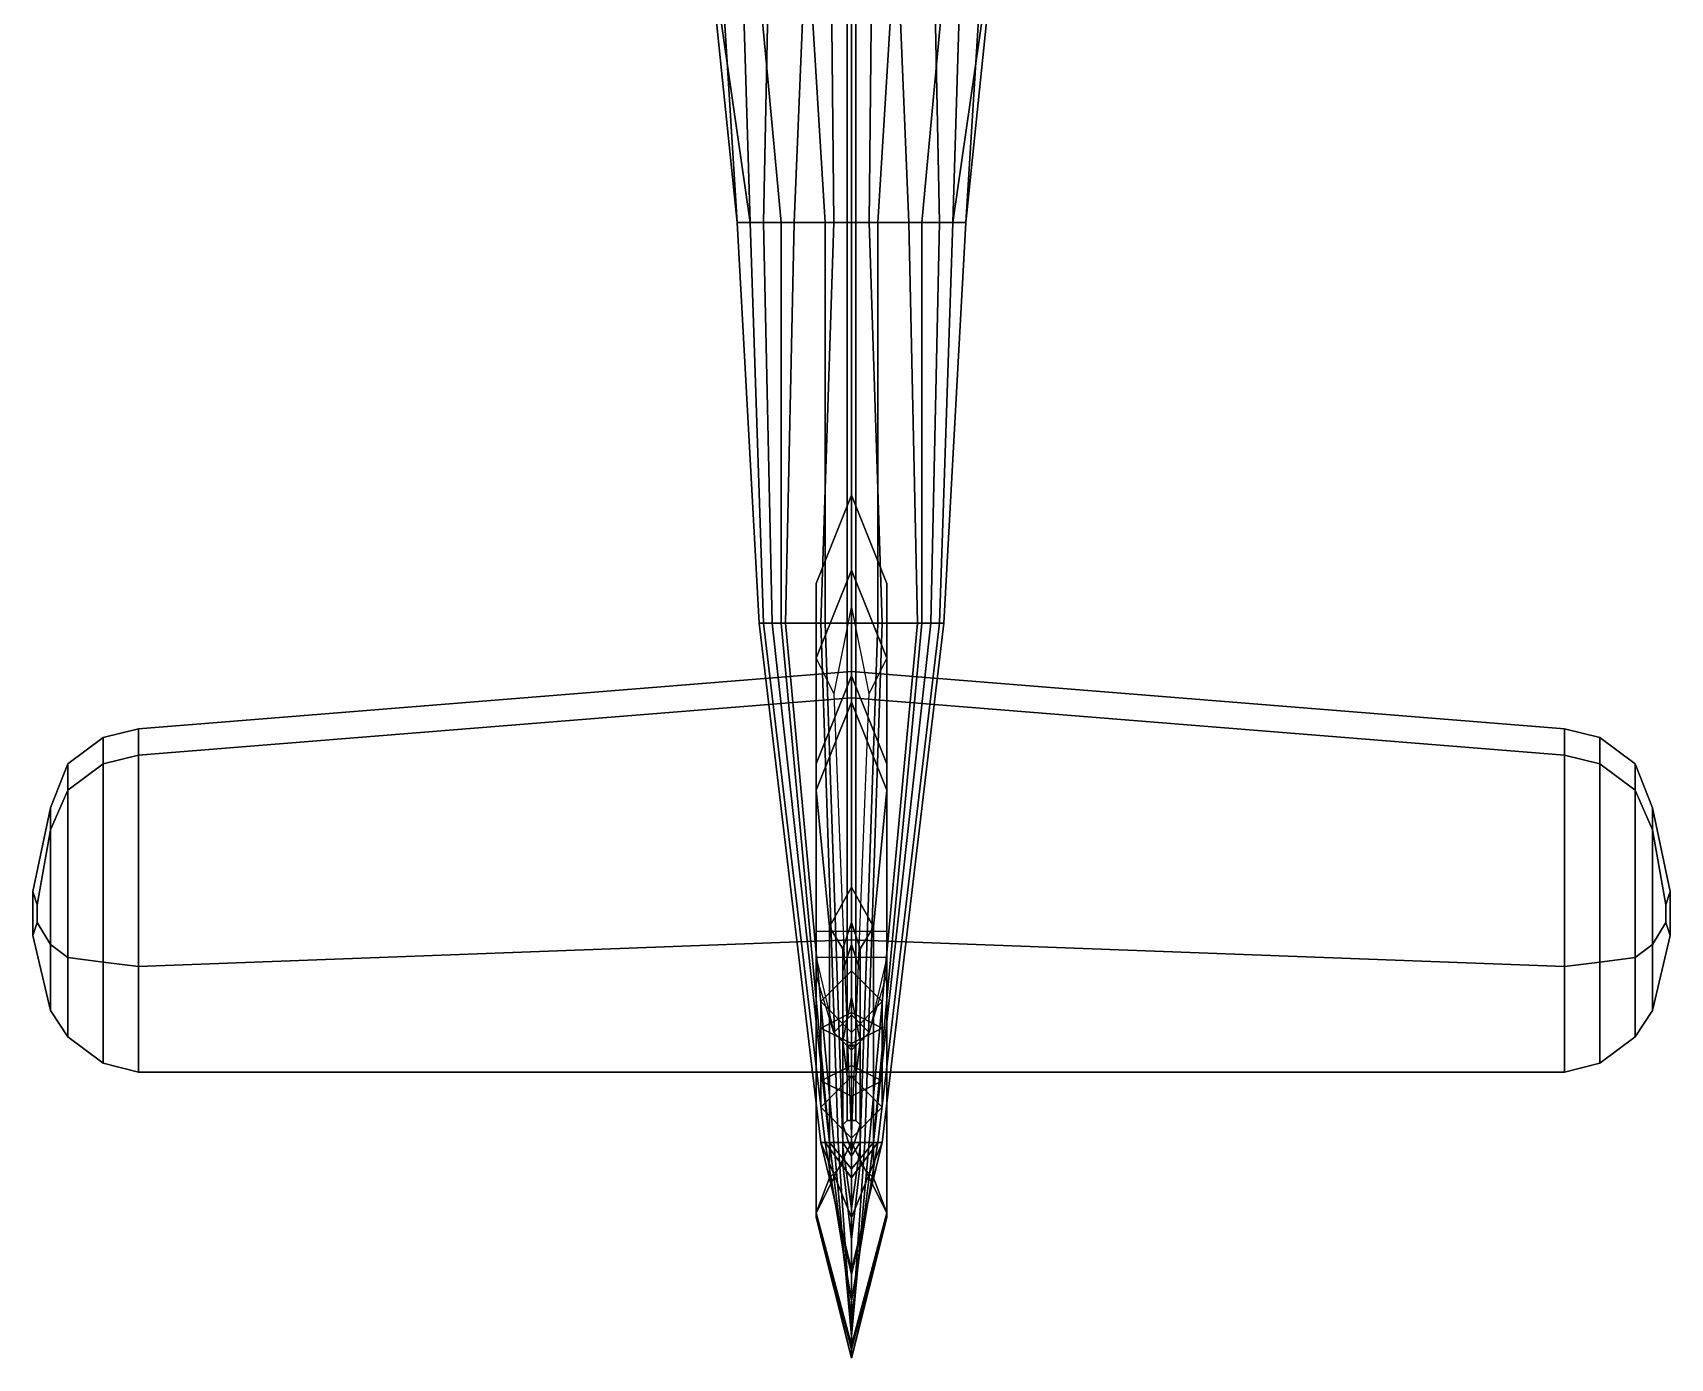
# Model space of a CAD drawing. Header units: millimetres. Extents: x -5.3 to 7, y -4.4 to 4.4.
# Drawn here: x -1.86 to 1.86, y -4.44 to -1.429 of the extents above; entities that cross this region are included whole.
import ezdxf

# ---------------------------------------------------------------- set-up
doc = ezdxf.new("R2010")
doc.units = ezdxf.units.MM
for name, color, linetype in [('shassis', 3, 'Continuous'), ('wheels', 2, 'Continuous'), ('wing1', 1, 'Continuous'), ('wing2', 5, 'Continuous')]:
    doc.layers.add(name, color=color, linetype=linetype)

msp = doc.modelspace()

# ---------------------------------------------------------------- linework, layer by layer
for points in [[(0, 0.7894, 2.9688), (-0.01, 0.7876, 2.959), (-0.01, -3.7298, 3.7718), (0, -3.7281, 3.7816)], [(-0.01, 0.7876, 2.959), (0, 0.7858, 2.9491), (0, -3.7316, 3.7619), (-0.01, -3.7298, 3.7718)], [(0.01, 0.7876, 2.959), (0, 0.7894, 2.9688), (0, -3.7281, 3.7816), (0.01, -3.7298, 3.7718)], [(0, 0.7858, 2.9491), (0.01, 0.7876, 2.959), (0.01, -3.7298, 3.7718), (0, -3.7316, 3.7619)], [(-0.37, -0.89, 1.7), (-0.25, -0.89, 1.62), (-0.16, -1.86, 1.71), (-0.23, -1.86, 1.76)], [(-0.36, -0.89, 1.97), (-0.37, -0.89, 1.7), (-0.23, -1.86, 1.76), (-0.26, -1.86, 1.82)], [(-0.32, -0.89, 2.28), (-0.36, -0.89, 1.97), (-0.26, -1.86, 1.82), (-0.26, -1.86, 2.06)], [(-0.26, -0.89, 2.47), (-0.32, -0.89, 2.28), (-0.26, -1.86, 2.06), (-0.23, -1.86, 2.32)], [(-0.18, -0.89, 2.64), (-0.26, -0.89, 2.47), (-0.23, -1.86, 2.32), (-0.2, -1.86, 2.42)], [(-0.25, -0.89, 1.62), (-0.12, -0.89, 1.57), (-0.06, -1.86, 1.68), (-0.16, -1.86, 1.71)], [(-0.09, -0.89, 2.74), (-0.18, -0.89, 2.64), (-0.2, -1.86, 2.42), (-0.13, -1.86, 2.56)], [(-0.05, -0.89, 2.77), (-0.09, -0.89, 2.74), (-0.13, -1.86, 2.56), (-0.04, -1.86, 2.62)], [(0, -1.86, 1.67), (-0.06, -1.86, 1.68), (-0.12, -0.89, 1.57), (0, -0.89, 1.56)], [(0.05, -0.89, 2.77), (-0.05, -0.89, 2.77), (-0.04, -1.86, 2.62), (0.04, -1.86, 2.62)], [(0, -0.89, 1.56), (0.12, -0.89, 1.57), (0.06, -1.86, 1.68), (0, -1.86, 1.67)], [(0.04, -1.86, 2.62), (0.13, -1.86, 2.56), (0.09, -0.89, 2.74), (0.05, -0.89, 2.77)], [(0.16, -1.86, 1.71), (0.06, -1.86, 1.68), (0.12, -0.89, 1.57), (0.25, -0.89, 1.62)], [(0.13, -1.86, 2.56), (0.2, -1.86, 2.42), (0.18, -0.89, 2.64), (0.09, -0.89, 2.74)], [(0.23, -1.86, 1.76), (0.16, -1.86, 1.71), (0.25, -0.89, 1.62), (0.37, -0.89, 1.7)], [(0.2, -1.86, 2.42), (0.23, -1.86, 2.32), (0.26, -0.89, 2.47), (0.18, -0.89, 2.64)], [(0.26, -1.86, 1.82), (0.23, -1.86, 1.76), (0.37, -0.89, 1.7), (0.36, -0.89, 1.97)], [(0.23, -1.86, 2.32), (0.26, -1.86, 2.06), (0.32, -0.89, 2.28), (0.26, -0.89, 2.47)], [(0.26, -1.86, 2.06), (0.26, -1.86, 1.82), (0.36, -0.89, 1.97), (0.32, -0.89, 2.28)], [(-0.23, -1.86, 2.32), (-0.26, -1.86, 2.06), (-0.21, -2.77, 2.15), (-0.2, -2.77, 2.38)], [(-0.26, -1.86, 2.06), (-0.26, -1.86, 1.82), (-0.21, -2.77, 1.91), (-0.21, -2.77, 2.15)], [(-0.26, -1.86, 1.82), (-0.23, -1.86, 1.76), (-0.2, -2.77, 1.88), (-0.21, -2.77, 1.91)], [(-0.23, -1.86, 1.76), (-0.16, -1.86, 1.71), (-0.16, -2.77, 1.82), (-0.2, -2.77, 1.88)], [(-0.2, -1.86, 2.42), (-0.23, -1.86, 2.32), (-0.2, -2.77, 2.38), (-0.18, -2.77, 2.44)], [(-0.13, -1.86, 2.56), (-0.2, -1.86, 2.42), (-0.18, -2.77, 2.44), (-0.15, -2.77, 2.52)], [(-0.16, -1.86, 1.71), (-0.06, -1.86, 1.68), (-0.06, -2.77, 1.79), (-0.16, -2.77, 1.82)], [(-0.04, -1.86, 2.62), (-0.13, -1.86, 2.56), (-0.15, -2.77, 2.52), (-0.07, -2.77, 2.58)], [(0, -1.86, 2.62), (-0.04, -1.86, 2.62), (-0.07, -2.77, 2.58), (0, -2.77, 2.59)], [(0, -2.77, 1.78), (-0.06, -2.77, 1.79), (-0.06, -1.86, 1.68), (0, -1.86, 1.67)], [(0.04, -1.86, 2.62), (0, -1.86, 2.62), (0, -2.77, 2.59), (0.07, -2.77, 2.58)], [(0.07, -2.77, 2.58), (0.15, -2.77, 2.52), (0.13, -1.86, 2.56), (0.04, -1.86, 2.62)], [(0, -1.86, 1.67), (0.06, -1.86, 1.68), (0.06, -2.77, 1.79), (0, -2.77, 1.78)], [(0.16, -2.77, 1.82), (0.06, -2.77, 1.79), (0.06, -1.86, 1.68), (0.16, -1.86, 1.71)], [(0.15, -2.77, 2.52), (0.18, -2.77, 2.44), (0.2, -1.86, 2.42), (0.13, -1.86, 2.56)], [(0.2, -2.77, 1.88), (0.16, -2.77, 1.82), (0.16, -1.86, 1.71), (0.23, -1.86, 1.76)], [(0.18, -2.77, 2.44), (0.2, -2.77, 2.38), (0.23, -1.86, 2.32), (0.2, -1.86, 2.42)], [(0.2, -2.77, 2.38), (0.21, -2.77, 2.15), (0.26, -1.86, 2.06), (0.23, -1.86, 2.32)], [(0.21, -2.77, 1.91), (0.2, -2.77, 1.88), (0.23, -1.86, 1.76), (0.26, -1.86, 1.82)], [(0.21, -2.77, 2.15), (0.21, -2.77, 1.91), (0.26, -1.86, 1.82), (0.26, -1.86, 2.06)], [(0, -2.48, 2.52), (0, -2.65, 2.38), (-0.08, -2.85, 2.38), (-0.08, -2.68, 2.52)], [(0, -2.89, 2.62), (0, -2.48, 2.52), (-0.08, -2.68, 2.52), (-0.08, -3.09, 2.62)], [(0.08, -2.68, 2.52), (0.08, -2.85, 2.38), (0, -2.65, 2.38), (0, -2.48, 2.52)], [(0.08, -3.09, 2.62), (0.08, -2.68, 2.52), (0, -2.48, 2.52), (0, -2.89, 2.62)], [(0, -2.65, 2.38), (0, -2.73, 2.28), (-0.04, -2.93, 2.28), (-0.08, -2.85, 2.38)], [(0.08, -2.85, 2.38), (0.04, -2.93, 2.28), (0, -2.73, 2.28), (0, -2.65, 2.38)], [(-0.08, -2.85, 2.38), (-0.08, -4.11, 2.38), (-0.08, -4.12, 2.52), (-0.08, -2.68, 2.52)], [(-0.08, -2.68, 2.52), (-0.08, -4.12, 2.52), (-0.08, -4.11, 2.62), (-0.08, -3.09, 2.62)], [(0.08, -4.12, 2.52), (0.08, -4.11, 2.38), (0.08, -2.85, 2.38), (0.08, -2.68, 2.52)], [(0.08, -4.11, 2.62), (0.08, -4.12, 2.52), (0.08, -2.68, 2.52), (0.08, -3.09, 2.62)], [(-0.2, -2.77, 2.38), (-0.21, -2.77, 2.15), (-0.07, -3.95, 2.09), (-0.06, -3.95, 2.14)], [(-0.21, -2.77, 2.15), (-0.21, -2.77, 1.91), (-0.07, -3.95, 2.04), (-0.07, -3.95, 2.09)], [(-0.21, -2.77, 1.91), (-0.2, -2.77, 1.88), (-0.06, -3.95, 2.01), (-0.07, -3.95, 2.04)], [(-0.2, -2.77, 1.88), (-0.16, -2.77, 1.82), (-0.05, -3.95, 2), (-0.06, -3.95, 2.01)], [(-0.18, -2.77, 2.44), (-0.2, -2.77, 2.38), (-0.06, -3.95, 2.14), (-0.05, -3.95, 2.19)], [(-0.15, -2.77, 2.52), (-0.18, -2.77, 2.44), (-0.05, -3.95, 2.19), (-0.04, -3.95, 2.23)], [(-0.16, -2.77, 1.82), (-0.06, -2.77, 1.79), (-0.02, -3.95, 1.99), (-0.05, -3.95, 2)], [(-0.07, -2.77, 2.58), (-0.15, -2.77, 2.52), (-0.04, -3.95, 2.23), (-0.03, -3.95, 2.24)], [(0, -2.77, 2.59), (-0.07, -2.77, 2.58), (-0.03, -3.95, 2.24), (0, -3.95, 2.28)], [(0, -3.95, 1.98), (-0.02, -3.95, 1.99), (-0.06, -2.77, 1.79), (0, -2.77, 1.78)], [(0, -2.77, 1.78), (0.06, -2.77, 1.79), (0.02, -3.95, 1.99), (0, -3.95, 1.98)], [(0, -3.95, 2.28), (0.03, -3.95, 2.24), (0.07, -2.77, 2.58), (0, -2.77, 2.59)], [(0.05, -3.95, 2), (0.02, -3.95, 1.99), (0.06, -2.77, 1.79), (0.16, -2.77, 1.82)], [(0.03, -3.95, 2.24), (0.04, -3.95, 2.23), (0.15, -2.77, 2.52), (0.07, -2.77, 2.58)], [(0.04, -3.95, 2.23), (0.05, -3.95, 2.19), (0.18, -2.77, 2.44), (0.15, -2.77, 2.52)], [(0.06, -3.95, 2.01), (0.05, -3.95, 2), (0.16, -2.77, 1.82), (0.2, -2.77, 1.88)], [(0.05, -3.95, 2.19), (0.06, -3.95, 2.14), (0.2, -2.77, 2.38), (0.18, -2.77, 2.44)], [(0.06, -3.95, 2.14), (0.07, -3.95, 2.09), (0.21, -2.77, 2.15), (0.2, -2.77, 2.38)], [(0.07, -3.95, 2.04), (0.06, -3.95, 2.01), (0.2, -2.77, 1.88), (0.21, -2.77, 1.91)], [(0.07, -3.95, 2.09), (0.07, -3.95, 2.04), (0.21, -2.77, 1.91), (0.21, -2.77, 2.15)], [(-0.04, -2.93, 2.28), (0, -3.95, 2.28), (-0.08, -4.11, 2.38), (-0.08, -2.85, 2.38)], [(0.08, -4.11, 2.38), (0, -3.95, 2.28), (0.04, -2.93, 2.28), (0.08, -2.85, 2.38)], [(0, -2.95, 2.67), (0, -2.89, 2.62), (-0.08, -3.09, 2.62), (-0.08, -3.15, 2.67)], [(0.08, -3.15, 2.67), (0.08, -3.09, 2.62), (0, -2.89, 2.62), (0, -2.95, 2.67)], [(0, -3.37, 3.3), (0, -2.95, 2.67), (-0.08, -3.15, 2.67), (-0.05, -3.46, 3.3)], [(0.05, -3.46, 3.3), (0.08, -3.15, 2.67), (0, -2.95, 2.67), (0, -3.37, 3.3)], [(-0.08, -3.09, 2.62), (-0.08, -4.11, 2.62), (-0.08, -4.11, 2.67), (-0.08, -3.15, 2.67)], [(0.08, -4.11, 2.67), (0.08, -4.11, 2.62), (0.08, -3.09, 2.62), (0.08, -3.15, 2.67)], [(-0.08, -3.15, 2.67), (-0.08, -4.11, 2.67), (-0.05, -4.03, 3.3), (-0.05, -3.46, 3.3)], [(0.05, -4.03, 3.3), (0.08, -4.11, 2.67), (0.08, -3.15, 2.67), (0.05, -3.46, 3.3)], [(0, -3.45, 3.43), (0, -3.37, 3.3), (-0.05, -3.46, 3.3), (-0.02, -3.51, 3.43)], [(0.02, -3.51, 3.43), (0.05, -3.46, 3.3), (0, -3.37, 3.3), (0, -3.45, 3.43)], [(0, -3.5, 3.5), (0, -3.45, 3.43), (-0.02, -3.51, 3.43), (-0.02, -3.56, 3.5)], [(0.02, -3.56, 3.5), (0.02, -3.51, 3.43), (0, -3.45, 3.43), (0, -3.5, 3.5)], [(-0.05, -3.46, 3.3), (-0.05, -4.03, 3.3), (-0.02, -4, 3.43), (-0.02, -3.51, 3.43)], [(0.02, -4, 3.43), (0.05, -4.03, 3.3), (0.05, -3.46, 3.3), (0.02, -3.51, 3.43)], [(0, -3.62, 3.57), (0, -3.5, 3.5), (-0.02, -3.56, 3.5), (-0.02, -3.72, 3.57)], [(-0.02, -3.51, 3.43), (-0.02, -4, 3.43), (-0.02, -3.96, 3.5), (-0.02, -3.56, 3.5)], [(0.02, -3.72, 3.57), (0.02, -3.56, 3.5), (0, -3.5, 3.5), (0, -3.62, 3.57)], [(0.02, -3.96, 3.5), (0.02, -4, 3.43), (0.02, -3.51, 3.43), (0.02, -3.56, 3.5)], [(-0.02, -3.56, 3.5), (-0.02, -3.96, 3.5), (-0.02, -3.91, 3.57), (-0.02, -3.72, 3.57)], [(0.02, -3.91, 3.57), (0.02, -3.96, 3.5), (0.02, -3.56, 3.5), (0.02, -3.72, 3.57)], [(0, -3.8, 3.59), (0, -3.62, 3.57), (-0.02, -3.72, 3.57), (-0.01, -3.8, 3.58)], [(0.01, -3.8, 3.58), (0.02, -3.72, 3.57), (0, -3.62, 3.57), (0, -3.8, 3.59)], [(-0.01, -3.71, 3.78), (-0.01, -3.74, 3.78), (-0.01, -3.79, 3.57), (-0.01, -3.66, 3.57)], [(0.01, -3.71, 3.78), (0.01, -3.74, 3.78), (0.01, -3.79, 3.57), (0.01, -3.66, 3.57)], [(-0.02, -3.72, 3.57), (-0.02, -3.91, 3.57), (-0.01, -3.9, 3.58), (-0.01, -3.8, 3.58)], [(-0.01, -3.7298, 3.7718), (0, -3.7316, 3.7619), (0.01, -3.7298, 3.7718), (0, -3.7281, 3.7816)], [(0.01, -3.9, 3.58), (0.02, -3.91, 3.57), (0.02, -3.72, 3.57), (0.01, -3.8, 3.58)], [(-0.01, -3.8, 3.58), (-0.01, -3.9, 3.58), (0, -3.9, 3.59), (0, -3.8, 3.59)], [(0, -3.8, 3.59), (0, -3.9, 3.59), (0.01, -3.9, 3.58), (0.01, -3.8, 3.58)], [(-0.01, -3.9, 3.58), (-0.02, -3.91, 3.57), (0, -3.97, 3.57), (0, -3.9, 3.59)], [(0, -3.9, 3.59), (0, -3.97, 3.57), (0.02, -3.91, 3.57), (0.01, -3.9, 3.58)], [(-0.02, -3.91, 3.57), (-0.02, -3.96, 3.5), (0, -4.1, 3.5), (0, -3.97, 3.57)], [(0, -3.97, 3.57), (0, -4.1, 3.5), (0.02, -3.96, 3.5), (0.02, -3.91, 3.57)], [(-0.08, -4.11, 2.38), (0, -3.95, 2.28), (0, -4.41, 2.28), (0, -4.44, 2.38)], [(-0.07, -3.95, 2.04), (-0.06, -3.95, 2.01), (0, -4.03, 2.01), (0, -4.12, 2.04)], [(-0.07, -3.95, 2.09), (-0.07, -3.95, 2.04), (0, -4.12, 2.04), (0, -4.24, 2.09)], [(-0.06, -3.95, 2.14), (-0.07, -3.95, 2.09), (0, -4.24, 2.09), (0, -4.31, 2.14)], [(-0.06, -3.95, 2.01), (-0.05, -3.95, 2), (0, -4.01, 2), (0, -4.03, 2.01)], [(-0.05, -3.95, 2.19), (-0.06, -3.95, 2.14), (0, -4.31, 2.14), (0, -4.35, 2.19)], [(-0.05, -3.95, 2), (-0.02, -3.95, 1.99), (0, -3.98, 1.99), (0, -4.01, 2)], [(-0.04, -3.95, 2.23), (-0.05, -3.95, 2.19), (0, -4.35, 2.19), (0, -4.39, 2.23)], [(-0.03, -3.95, 2.24), (-0.04, -3.95, 2.23), (0, -4.39, 2.23), (0, -4.39, 2.24)], [(0, -3.95, 2.28), (-0.03, -3.95, 2.24), (0, -4.39, 2.24), (0, -4.41, 2.28)], [(0, -3.96, 1.98), (0, -3.98, 1.99), (-0.02, -3.95, 1.99), (0, -3.95, 1.98)], [(-0.02, -3.96, 3.5), (-0.02, -4, 3.43), (0, -4.17, 3.43), (0, -4.1, 3.5)], [(0, -4.41, 2.28), (0, -4.39, 2.24), (0.03, -3.95, 2.24), (0, -3.95, 2.28)], [(0, -4.39, 2.24), (0, -4.39, 2.23), (0.04, -3.95, 2.23), (0.03, -3.95, 2.24)], [(0, -4.39, 2.23), (0, -4.35, 2.19), (0.05, -3.95, 2.19), (0.04, -3.95, 2.23)], [(0, -4.35, 2.19), (0, -4.31, 2.14), (0.06, -3.95, 2.14), (0.05, -3.95, 2.19)], [(0, -4.31, 2.14), (0, -4.24, 2.09), (0.07, -3.95, 2.09), (0.06, -3.95, 2.14)], [(0, -4.24, 2.09), (0, -4.12, 2.04), (0.07, -3.95, 2.04), (0.07, -3.95, 2.09)], [(0, -4.12, 2.04), (0, -4.03, 2.01), (0.06, -3.95, 2.01), (0.07, -3.95, 2.04)], [(0, -4.03, 2.01), (0, -4.01, 2), (0.05, -3.95, 2), (0.06, -3.95, 2.01)], [(0, -3.95, 1.98), (0.02, -3.95, 1.99), (0, -3.98, 1.99), (0, -3.96, 1.98)], [(0, -4.01, 2), (0, -3.98, 1.99), (0.02, -3.95, 1.99), (0.05, -3.95, 2)], [(0, -4.44, 2.38), (0, -4.41, 2.28), (0, -3.95, 2.28), (0.08, -4.11, 2.38)], [(0, -4.1, 3.5), (0, -4.17, 3.43), (0.02, -4, 3.43), (0.02, -3.96, 3.5)], [(-0.02, -4, 3.43), (-0.05, -4.03, 3.3), (0, -4.25, 3.3), (0, -4.17, 3.43)], [(0, -4.17, 3.43), (0, -4.25, 3.3), (0.05, -4.03, 3.3), (0.02, -4, 3.43)], [(-0.05, -4.03, 3.3), (-0.08, -4.11, 2.67), (0, -4.41, 2.67), (0, -4.25, 3.3)], [(0, -4.25, 3.3), (0, -4.41, 2.67), (0.08, -4.11, 2.67), (0.05, -4.03, 3.3)], [(-0.08, -4.12, 2.52), (-0.08, -4.11, 2.38), (0, -4.44, 2.38), (0, -4.44, 2.52)], [(-0.08, -4.11, 2.67), (-0.08, -4.11, 2.62), (0, -4.42, 2.62), (0, -4.41, 2.67)], [(-0.08, -4.11, 2.62), (-0.08, -4.12, 2.52), (0, -4.44, 2.52), (0, -4.42, 2.62)], [(0, -4.44, 2.52), (0, -4.44, 2.38), (0.08, -4.11, 2.38), (0.08, -4.12, 2.52)], [(0, -4.42, 2.62), (0, -4.44, 2.52), (0.08, -4.12, 2.52), (0.08, -4.11, 2.62)], [(0, -4.41, 2.67), (0, -4.42, 2.62), (0.08, -4.11, 2.62), (0.08, -4.11, 2.67)]]:
    msp.add_3dface(points)
at = {"layer": 'shassis'}
for points in [[(-0.08, -3.6, 1.73), (-0.08, -3.52, 1.7), (-0.08, -3.47, 1.88), (-0.08, -3.53, 1.9)], [(-0.08, -3.53, 1.9), (-0.08, -3.47, 1.88), (0.08, -3.47, 1.88), (0.08, -3.53, 1.9)], [(0.08, -3.6, 1.73), (0.08, -3.52, 1.7), (0.08, -3.47, 1.88), (0.08, -3.53, 1.9)], [(-0.08, -3.77, 1.59), (-0.08, -3.76, 1.55), (-0.08, -3.52, 1.7), (-0.08, -3.6, 1.73)], [(-0.04, -3.7, 1.82), (-0.08, -3.57, 1.78), (-0.08, -3.53, 1.9), (-0.04, -3.7, 1.93)], [(0.04, -3.7, 1.82), (0.08, -3.57, 1.78), (0.08, -3.53, 1.9), (0.04, -3.7, 1.93)], [(0.08, -3.77, 1.59), (0.08, -3.76, 1.55), (0.08, -3.52, 1.7), (0.08, -3.6, 1.73)], [(0, -3.66, 1.82), (-0.04, -3.7, 1.82), (-0.04, -3.7, 2.08), (0, -3.66, 2.08)], [(0, -3.66, 1.82), (0.04, -3.7, 1.82), (0, -3.74, 1.82), (-0.04, -3.7, 1.82)], [(0.04, -3.7, 1.82), (0, -3.66, 1.82), (0, -3.66, 2.08), (0.04, -3.7, 2.08)], [(-0.04, -3.7, 1.82), (0, -3.74, 1.82), (0, -3.74, 2.08), (-0.04, -3.7, 2.08)], [(0, -3.74, 1.82), (0.04, -3.7, 1.82), (0.04, -3.7, 2.08), (0, -3.74, 2.08)]]:
    msp.add_3dface(points, dxfattribs=at)
at = {"layer": 'wheels'}
for points in [[(0, -3.655, 1.4155), (-0.07, -3.69, 1.4761), (-0.07, -3.63, 1.58), (0, -3.56, 1.58)], [(0, -3.56, 1.58), (-0.07, -3.63, 1.58), (-0.07, -3.69, 1.6839), (0, -3.655, 1.7445)], [(0.07, -3.69, 1.4761), (0, -3.655, 1.4155), (0, -3.56, 1.58), (0.07, -3.63, 1.58)], [(0.07, -3.63, 1.58), (0, -3.56, 1.58), (0, -3.655, 1.7445), (0.07, -3.69, 1.6839)], [(-0.07, -3.69, 1.4761), (0, -3.725, 1.5367), (0, -3.7, 1.58), (-0.07, -3.63, 1.58)], [(-0.07, -3.63, 1.58), (0, -3.7, 1.58), (0, -3.725, 1.6233), (-0.07, -3.69, 1.6839)], [(0, -3.725, 1.5367), (0.07, -3.69, 1.4761), (0.07, -3.63, 1.58), (0, -3.7, 1.58)], [(0, -3.7, 1.58), (0.07, -3.63, 1.58), (0.07, -3.69, 1.6839), (0, -3.725, 1.6233)], [(0, -3.845, 1.4155), (-0.07, -3.81, 1.4761), (-0.07, -3.69, 1.4761), (0, -3.655, 1.4155)], [(0, -3.655, 1.7445), (-0.07, -3.69, 1.6839), (-0.07, -3.81, 1.6839), (0, -3.845, 1.7445)], [(0.07, -3.81, 1.4761), (0, -3.845, 1.4155), (0, -3.655, 1.4155), (0.07, -3.69, 1.4761)], [(0.07, -3.69, 1.6839), (0, -3.655, 1.7445), (0, -3.845, 1.7445), (0.07, -3.81, 1.6839)], [(-0.07, -3.81, 1.4761), (0, -3.775, 1.5367), (0, -3.725, 1.5367), (-0.07, -3.69, 1.4761)], [(-0.07, -3.69, 1.6839), (0, -3.725, 1.6233), (0, -3.775, 1.6233), (-0.07, -3.81, 1.6839)], [(0, -3.775, 1.5367), (0.07, -3.81, 1.4761), (0.07, -3.69, 1.4761), (0, -3.725, 1.5367)], [(0, -3.725, 1.6233), (0.07, -3.69, 1.6839), (0.07, -3.81, 1.6839), (0, -3.775, 1.6233)], [(0, -3.725, 1.6233), (0, -3.7, 1.58), (0, -3.8, 1.58), (0, -3.775, 1.6233)], [(0, -3.7, 1.58), (0, -3.725, 1.5367), (0, -3.775, 1.5367), (0, -3.8, 1.58)], [(-0.07, -3.87, 1.58), (0, -3.8, 1.58), (0, -3.775, 1.5367), (-0.07, -3.81, 1.4761)], [(-0.07, -3.81, 1.6839), (0, -3.775, 1.6233), (0, -3.8, 1.58), (-0.07, -3.87, 1.58)], [(0, -3.8, 1.58), (0.07, -3.87, 1.58), (0.07, -3.81, 1.4761), (0, -3.775, 1.5367)], [(0, -3.775, 1.6233), (0.07, -3.81, 1.6839), (0.07, -3.87, 1.58), (0, -3.8, 1.58)], [(0, -3.94, 1.58), (-0.07, -3.87, 1.58), (-0.07, -3.81, 1.4761), (0, -3.845, 1.4155)], [(0, -3.845, 1.7445), (-0.07, -3.81, 1.6839), (-0.07, -3.87, 1.58), (0, -3.94, 1.58)], [(0.07, -3.87, 1.58), (0, -3.94, 1.58), (0, -3.845, 1.4155), (0.07, -3.81, 1.4761)], [(0.07, -3.81, 1.6839), (0, -3.845, 1.7445), (0, -3.94, 1.58), (0.07, -3.87, 1.58)]]:
    msp.add_3dface(points, dxfattribs=at)
at = {"layer": 'wing1'}
for points in [[(1.62, -3.01, 2.37), (0, -2.88, 2.37), (0, -2.94, 2.44), (1.62, -3.07, 2.42)], [(1.62, -3.07, 2.32), (0, -2.94, 2.3), (0, -2.88, 2.37), (1.62, -3.01, 2.37)], [(0, -2.94, 2.44), (0, -3.49, 2.44), (1.62, -3.55, 2.42), (1.62, -3.07, 2.42)], [(1.62, -3.55, 2.32), (0, -3.49, 2.3), (0, -2.94, 2.3), (1.62, -3.07, 2.32)], [(1.7, -3.03, 2.37), (1.62, -3.01, 2.37), (1.62, -3.07, 2.42), (1.7, -3.09, 2.41)], [(1.7, -3.09, 2.33), (1.62, -3.07, 2.32), (1.62, -3.01, 2.37), (1.7, -3.03, 2.37)], [(1.78, -3.09, 2.37), (1.7, -3.03, 2.37), (1.7, -3.09, 2.41), (1.78, -3.15, 2.4)], [(1.78, -3.15, 2.34), (1.7, -3.09, 2.33), (1.7, -3.03, 2.37), (1.78, -3.09, 2.37)], [(1.62, -3.07, 2.42), (1.62, -3.55, 2.42), (1.7, -3.54, 2.41), (1.7, -3.09, 2.41)], [(1.7, -3.54, 2.33), (1.62, -3.55, 2.32), (1.62, -3.07, 2.32), (1.7, -3.09, 2.33)], [(1.7, -3.09, 2.41), (1.7, -3.54, 2.41), (1.78, -3.53, 2.4), (1.78, -3.15, 2.4)], [(1.78, -3.53, 2.34), (1.7, -3.54, 2.33), (1.7, -3.09, 2.33), (1.78, -3.15, 2.34)], [(1.82, -3.19, 2.37), (1.78, -3.09, 2.37), (1.78, -3.15, 2.4), (1.82, -3.24, 2.39)], [(1.82, -3.24, 2.35), (1.78, -3.15, 2.34), (1.78, -3.09, 2.37), (1.82, -3.19, 2.37)], [(1.78, -3.15, 2.4), (1.78, -3.53, 2.4), (1.82, -3.5, 2.39), (1.82, -3.24, 2.39)], [(1.82, -3.5, 2.35), (1.78, -3.53, 2.34), (1.78, -3.15, 2.34), (1.82, -3.24, 2.35)], [(1.86, -3.38, 2.37), (1.82, -3.19, 2.37), (1.82, -3.24, 2.39), (1.85, -3.41, 2.38)], [(1.85, -3.41, 2.36), (1.82, -3.24, 2.35), (1.82, -3.19, 2.37), (1.86, -3.38, 2.37)], [(1.82, -3.24, 2.39), (1.82, -3.5, 2.39), (1.85, -3.45, 2.38), (1.85, -3.41, 2.38)], [(1.85, -3.45, 2.36), (1.82, -3.5, 2.35), (1.82, -3.24, 2.35), (1.85, -3.41, 2.36)], [(1.85, -3.41, 2.38), (1.85, -3.45, 2.38), (1.86, -3.48, 2.37), (1.86, -3.38, 2.37)], [(1.86, -3.38, 2.37), (1.86, -3.48, 2.37), (1.85, -3.45, 2.36), (1.85, -3.41, 2.36)], [(1.85, -3.45, 2.38), (1.82, -3.5, 2.39), (1.82, -3.65, 2.37), (1.86, -3.48, 2.37)], [(1.86, -3.48, 2.37), (1.82, -3.65, 2.37), (1.82, -3.5, 2.35), (1.85, -3.45, 2.36)], [(1.62, -3.55, 2.42), (0, -3.49, 2.44), (0, -3.79, 2.37), (1.62, -3.79, 2.37)], [(1.62, -3.79, 2.37), (0, -3.79, 2.37), (0, -3.49, 2.3), (1.62, -3.55, 2.32)], [(1.78, -3.53, 2.4), (1.7, -3.54, 2.41), (1.7, -3.77, 2.37), (1.78, -3.71, 2.37)], [(1.78, -3.71, 2.37), (1.7, -3.77, 2.37), (1.7, -3.54, 2.33), (1.78, -3.53, 2.34)], [(1.82, -3.5, 2.39), (1.78, -3.53, 2.4), (1.78, -3.71, 2.37), (1.82, -3.65, 2.37)], [(1.82, -3.65, 2.37), (1.78, -3.71, 2.37), (1.78, -3.53, 2.34), (1.82, -3.5, 2.35)], [(1.7, -3.54, 2.41), (1.62, -3.55, 2.42), (1.62, -3.79, 2.37), (1.7, -3.77, 2.37)], [(1.7, -3.77, 2.37), (1.62, -3.79, 2.37), (1.62, -3.55, 2.32), (1.7, -3.54, 2.33)]]:
    msp.add_3dface(points, dxfattribs=at)
at = {"layer": 'wing2'}
for points in [[(-1.62, -3.01, 2.37), (0, -2.88, 2.37), (0, -2.94, 2.44), (-1.62, -3.07, 2.42)], [(-1.62, -3.07, 2.32), (0, -2.94, 2.3), (0, -2.88, 2.37), (-1.62, -3.01, 2.37)], [(0, -2.94, 2.44), (0, -3.49, 2.44), (-1.62, -3.55, 2.42), (-1.62, -3.07, 2.42)], [(-1.62, -3.55, 2.32), (0, -3.49, 2.3), (0, -2.94, 2.3), (-1.62, -3.07, 2.32)], [(-1.7, -3.03, 2.37), (-1.62, -3.01, 2.37), (-1.62, -3.07, 2.42), (-1.7, -3.09, 2.41)], [(-1.7, -3.09, 2.33), (-1.62, -3.07, 2.32), (-1.62, -3.01, 2.37), (-1.7, -3.03, 2.37)], [(-1.78, -3.09, 2.37), (-1.7, -3.03, 2.37), (-1.7, -3.09, 2.41), (-1.78, -3.15, 2.4)], [(-1.78, -3.15, 2.34), (-1.7, -3.09, 2.33), (-1.7, -3.03, 2.37), (-1.78, -3.09, 2.37)], [(-1.62, -3.07, 2.42), (-1.62, -3.55, 2.42), (-1.7, -3.54, 2.41), (-1.7, -3.09, 2.41)], [(-1.7, -3.54, 2.33), (-1.62, -3.55, 2.32), (-1.62, -3.07, 2.32), (-1.7, -3.09, 2.33)], [(-1.82, -3.19, 2.37), (-1.78, -3.09, 2.37), (-1.78, -3.15, 2.4), (-1.82, -3.24, 2.39)], [(-1.82, -3.24, 2.35), (-1.78, -3.15, 2.34), (-1.78, -3.09, 2.37), (-1.82, -3.19, 2.37)], [(-1.7, -3.09, 2.41), (-1.7, -3.54, 2.41), (-1.78, -3.53, 2.4), (-1.78, -3.15, 2.4)], [(-1.78, -3.53, 2.34), (-1.7, -3.54, 2.33), (-1.7, -3.09, 2.33), (-1.78, -3.15, 2.34)], [(-1.78, -3.15, 2.4), (-1.78, -3.53, 2.4), (-1.82, -3.5, 2.39), (-1.82, -3.24, 2.39)], [(-1.82, -3.5, 2.35), (-1.78, -3.53, 2.34), (-1.78, -3.15, 2.34), (-1.82, -3.24, 2.35)], [(-1.86, -3.38, 2.37), (-1.82, -3.19, 2.37), (-1.82, -3.24, 2.39), (-1.85, -3.41, 2.38)], [(-1.85, -3.41, 2.36), (-1.82, -3.24, 2.35), (-1.82, -3.19, 2.37), (-1.86, -3.38, 2.37)], [(-1.82, -3.24, 2.39), (-1.82, -3.5, 2.39), (-1.85, -3.45, 2.38), (-1.85, -3.41, 2.38)], [(-1.85, -3.45, 2.36), (-1.82, -3.5, 2.35), (-1.82, -3.24, 2.35), (-1.85, -3.41, 2.36)], [(-1.85, -3.41, 2.38), (-1.85, -3.45, 2.38), (-1.86, -3.48, 2.37), (-1.86, -3.38, 2.37)], [(-1.86, -3.38, 2.37), (-1.86, -3.48, 2.37), (-1.85, -3.45, 2.36), (-1.85, -3.41, 2.36)], [(-1.85, -3.45, 2.38), (-1.82, -3.5, 2.39), (-1.82, -3.65, 2.37), (-1.86, -3.48, 2.37)], [(-1.86, -3.48, 2.37), (-1.82, -3.65, 2.37), (-1.82, -3.5, 2.35), (-1.85, -3.45, 2.36)], [(-1.62, -3.55, 2.42), (0, -3.49, 2.44), (0, -3.79, 2.37), (-1.62, -3.79, 2.37)], [(-1.62, -3.79, 2.37), (0, -3.79, 2.37), (0, -3.49, 2.3), (-1.62, -3.55, 2.32)], [(-1.82, -3.5, 2.39), (-1.78, -3.53, 2.4), (-1.78, -3.71, 2.37), (-1.82, -3.65, 2.37)], [(-1.82, -3.65, 2.37), (-1.78, -3.71, 2.37), (-1.78, -3.53, 2.34), (-1.82, -3.5, 2.35)], [(-1.78, -3.53, 2.4), (-1.7, -3.54, 2.41), (-1.7, -3.77, 2.37), (-1.78, -3.71, 2.37)], [(-1.78, -3.71, 2.37), (-1.7, -3.77, 2.37), (-1.7, -3.54, 2.33), (-1.78, -3.53, 2.34)], [(-1.7, -3.54, 2.41), (-1.62, -3.55, 2.42), (-1.62, -3.79, 2.37), (-1.7, -3.77, 2.37)], [(-1.7, -3.77, 2.37), (-1.62, -3.79, 2.37), (-1.62, -3.55, 2.32), (-1.7, -3.54, 2.33)]]:
    msp.add_3dface(points, dxfattribs=at)

doc.saveas('drawing.dxf')
